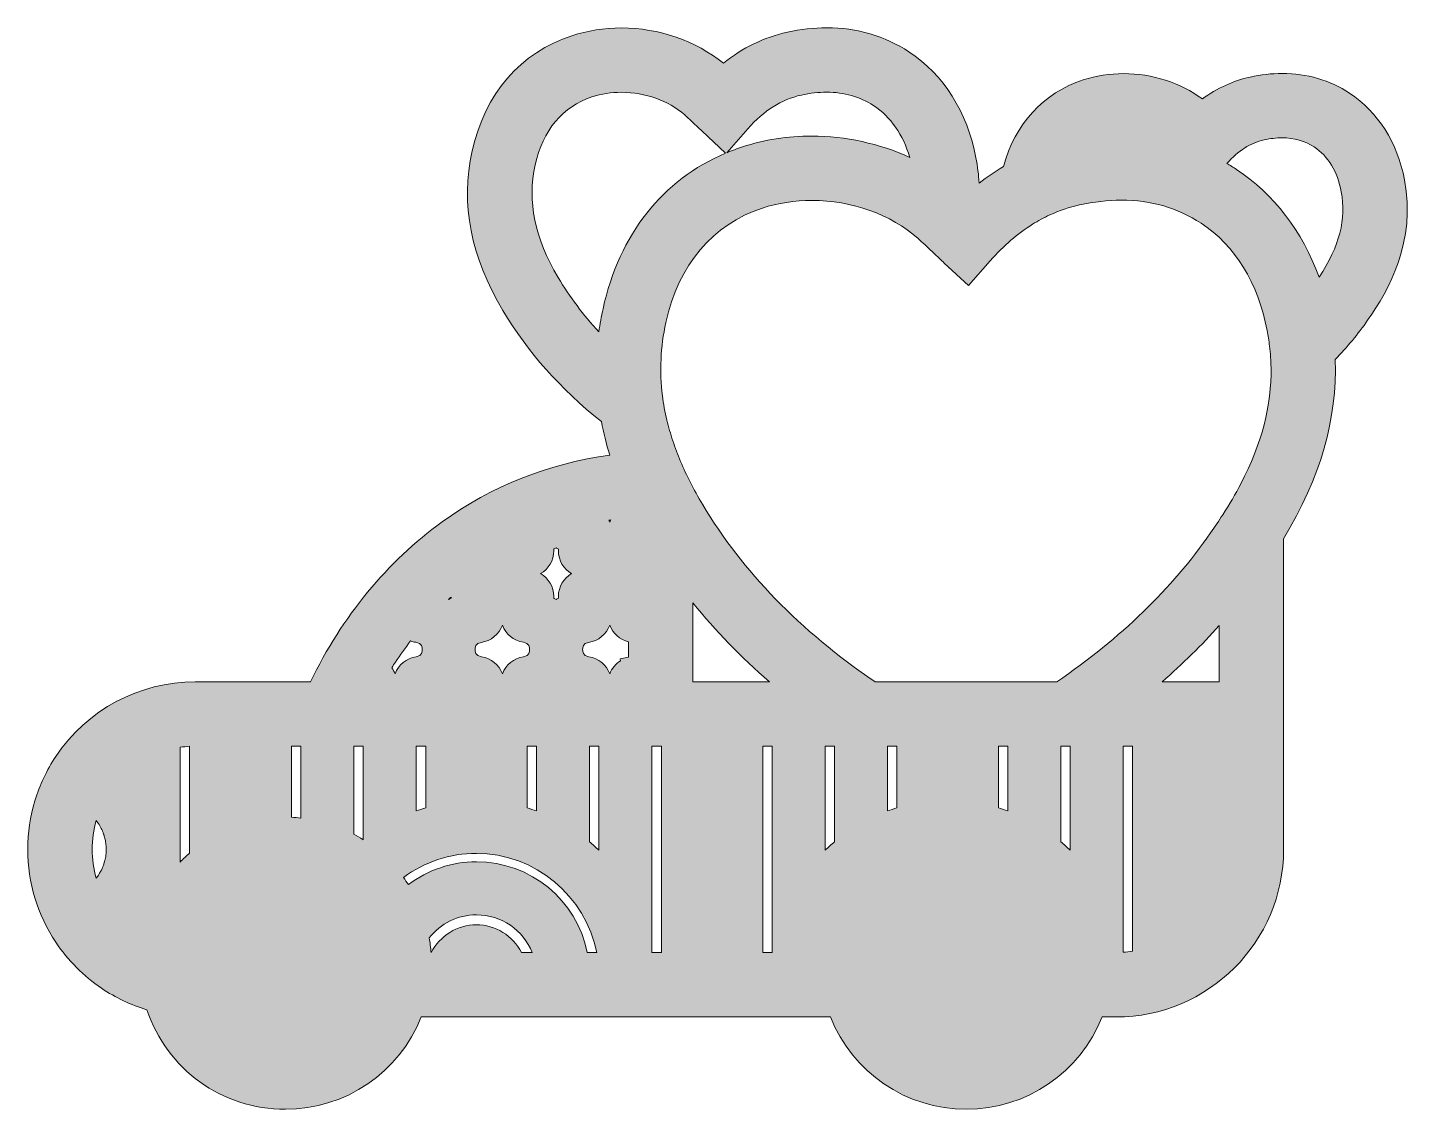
# Model space of a CAD drawing. Extents: x 14 to 2068, y -1996 to -61.
# Drawn here: x 1277.8 to 1644.5, y -762.8 to -477.2 of the extents above; entities that cross this region are included whole.
import ezdxf

# ---------------------------------------------------------------- set-up
doc = ezdxf.new("R2010")
doc.units = 0
doc.header["$MEASUREMENT"] = 0
doc.layers.add('Layer 1', color=7, linetype='Continuous', lineweight=0)

msp = doc.modelspace()

# ---------------------------------------------------------------- hatches: boundary and pattern name
at = {"layer": 'Layer 1', "true_color": 0xff3334, "transparency": 33554687}
h = msp.add_hatch(color=240, dxfattribs=at)
h.dxf.hatch_style = 2
edge = h.paths.add_edge_path()
edge.add_spline(control_points=[(1484.87, -505.81), (1493.79, -505.81), (1502.78, -507.79), (1510.76, -511.44), (1509, -505.44), (1505.73, -500.74), (1501.19, -497.75), (1497.62, -495.4), (1493.45, -494.21), (1488.81, -494.21), (1486.66, -494.21), (1484.42, -494.46), (1482.13, -494.97), (1476.89, -496.14), (1472.27, -499.04), (1468, -503.86), (1468, -503.86), (1462.41, -510.21), (1462.41, -510.21), (1463.77, -509.64), (1465.16, -509.13), (1466.58, -508.66), (1472.38, -506.77), (1478.53, -505.81), (1484.87, -505.81)], knot_values=[0, 0, 0, 0, 1, 1, 1, 2, 2, 2, 3, 3, 3, 4, 4, 4, 5, 5, 5, 6, 6, 6, 7, 7, 7, 8, 8, 8, 8], degree=3, periodic=0)
edge = h.paths.add_edge_path()
edge.add_spline(control_points=[(1594.51, -513.03), (1595.37, -513.53), (1596.21, -514.05), (1597.03, -514.6), (1606.86, -521.06), (1614.47, -531.03), (1618.86, -543.07), (1624.28, -534.79), (1626.09, -527.77), (1624.72, -520.5), (1623.71, -515.18), (1621.24, -511.09), (1617.57, -508.68), (1615.14, -507.08), (1612.28, -506.27), (1609.08, -506.27), (1607.57, -506.27), (1605.98, -506.45), (1604.36, -506.81), (1600.74, -507.62), (1597.52, -509.65), (1594.51, -513.03)], knot_values=[0, 0, 0, 0, 1, 1, 1, 2, 2, 2, 3, 3, 3, 4, 4, 4, 5, 5, 5, 6, 6, 6, 7, 7, 7, 7], degree=3, periodic=0)
edge = h.paths.add_edge_path()
edge.add_spline(control_points=[(1434.62, -494.25), (1431.91, -494.25), (1429.29, -494.65), (1426.83, -495.45), (1419.14, -497.96), (1413.82, -504.33), (1411.83, -513.39), (1409.71, -523.03), (1411.69, -532.76), (1417.9, -543.14), (1420.98, -548.29), (1424.53, -553.04), (1428.67, -557.51), (1428.94, -555.46), (1429.31, -553.42), (1429.75, -551.4), (1434.07, -531.76), (1445.49, -517.34), (1462.13, -510.32), (1462.13, -510.32), (1455.83, -504.43), (1455.83, -504.43), (1455.3, -503.93), (1453.37, -502.11), (1453.37, -502.11), (1452.66, -501.43), (1452, -500.81), (1451.32, -500.22), (1447.02, -496.42), (1440.94, -494.25), (1434.62, -494.25)], knot_values=[0, 0, 0, 0, 1, 1, 1, 2, 2, 2, 3, 3, 3, 4, 4, 4, 5, 5, 5, 6, 6, 6, 7, 7, 7, 8, 8, 8, 9, 9, 9, 10, 10, 10, 10], degree=3, periodic=0)
edge = h.paths.add_edge_path()
edge.add_spline(control_points=[(1431.33, -607.25), (1431.41, -607.41), (1431.47, -607.57), (1431.54, -607.74), (1431.61, -607.55), (1431.69, -607.36), (1431.78, -607.18), (1431.63, -607.2), (1431.48, -607.22), (1431.33, -607.25)], knot_values=[0, 0, 0, 0, 1, 1, 1, 2, 2, 2, 3, 3, 3, 3], degree=3, periodic=0)
edge = h.paths.add_edge_path()
edge.add_spline(control_points=[(1416.74, -627.85), (1416.95, -627.97), (1417.15, -628.1), (1417.36, -628.23), (1417.56, -628.1), (1417.76, -627.97), (1417.97, -627.85), (1417.97, -627.85), (1417.97, -627.4), (1417.97, -627.4), (1417.97, -624.87), (1419.34, -622.59), (1421.44, -621.36), (1419.34, -620.13), (1417.97, -617.86), (1417.97, -615.32), (1417.97, -615.32), (1417.97, -614.88), (1417.97, -614.88), (1417.76, -614.76), (1417.56, -614.63), (1417.36, -614.5), (1417.15, -614.63), (1416.95, -614.76), (1416.74, -614.88), (1416.74, -614.88), (1416.74, -615.32), (1416.74, -615.32), (1416.74, -617.86), (1415.37, -620.13), (1413.28, -621.36), (1415.37, -622.59), (1416.74, -624.87), (1416.74, -627.4), (1416.74, -627.4), (1416.74, -627.85), (1416.74, -627.85)], knot_values=[0, 0, 0, 0, 1, 1, 1, 2, 2, 2, 3, 3, 3, 4, 4, 4, 5, 5, 5, 6, 6, 6, 7, 7, 7, 8, 8, 8, 9, 9, 9, 10, 10, 10, 11, 11, 11, 12, 12, 12, 12], degree=3, periodic=0)
edge = h.paths.add_edge_path()
edge.add_spline(control_points=[(1389, -628.23), (1389.2, -628.1), (1389.4, -627.97), (1389.61, -627.85), (1389.61, -627.85), (1389.61, -627.54), (1389.61, -627.54), (1389.38, -627.75), (1389.15, -627.96), (1388.92, -628.18), (1388.95, -628.2), (1388.97, -628.21), (1389, -628.23)], knot_values=[0, 0, 0, 0, 1, 1, 1, 2, 2, 2, 3, 3, 3, 4, 4, 4, 4], degree=3, periodic=0)
edge = h.paths.add_edge_path()
edge.add_spline(control_points=[(1373.97, -646.21), (1374.32, -646.71), (1374.61, -647.25), (1374.82, -647.82), (1375.7, -645.47), (1377.82, -643.67), (1380.42, -643.31), (1382, -643.07), (1382, -641.86), (1382, -641.41), (1382, -640.95), (1382, -639.75), (1380.35, -639.49), (1379.87, -639.42), (1379.4, -639.3), (1378.94, -639.13), (1377.55, -640.94), (1376.21, -642.81), (1374.94, -644.73), (1374.61, -645.21), (1374.29, -645.71), (1373.97, -646.21)], knot_values=[0, 0, 0, 0, 1, 1, 1, 2, 2, 2, 3, 3, 3, 4, 4, 4, 5, 5, 5, 6, 6, 6, 7, 7, 7, 7], degree=3, periodic=0)
edge = h.paths.add_edge_path()
edge.add_spline(control_points=[(1403.18, -634.99), (1402.3, -637.35), (1400.18, -639.14), (1397.57, -639.5), (1396, -639.75), (1396, -640.95), (1396, -641.41), (1396, -641.86), (1396, -643.07), (1397.65, -643.33), (1400.21, -643.69), (1402.3, -645.48), (1403.18, -647.83), (1404.05, -645.47), (1406.18, -643.67), (1408.78, -643.31), (1410.36, -643.07), (1410.36, -641.86), (1410.36, -641.41), (1410.36, -640.95), (1410.36, -639.75), (1408.71, -639.49), (1406.15, -639.12), (1404.05, -637.33), (1403.18, -634.99)], knot_values=[0, 0, 0, 0, 1, 1, 1, 2, 2, 2, 3, 3, 3, 4, 4, 4, 5, 5, 5, 6, 6, 6, 7, 7, 7, 8, 8, 8, 8], degree=3, periodic=0)
edge = h.paths.add_edge_path()
edge.add_spline(control_points=[(1431.54, -634.99), (1430.66, -637.35), (1428.54, -639.14), (1425.93, -639.5), (1424.36, -639.75), (1424.36, -640.95), (1424.36, -641.41), (1424.36, -641.86), (1424.36, -643.07), (1426.01, -643.33), (1428.57, -643.69), (1430.66, -645.48), (1431.54, -647.83), (1432.07, -646.39), (1433.07, -645.16), (1434.36, -644.34), (1434.36, -644.34), (1434.32, -643.83), (1434.32, -643.83), (1434.32, -643.83), (1436.49, -643.43), (1436.49, -643.43), (1436.49, -643.43), (1436.49, -639.38), (1436.49, -639.38), (1434.19, -638.84), (1432.34, -637.15), (1431.54, -634.99)], knot_values=[0, 0, 0, 0, 1, 1, 1, 2, 2, 2, 3, 3, 3, 4, 4, 4, 5, 5, 5, 6, 6, 6, 7, 7, 7, 8, 8, 8, 9, 9, 9, 9], degree=3, periodic=0)
edge = h.paths.add_edge_path()
edge.add_spline(control_points=[(1473.73, -649.93), (1466.14, -643.35), (1459.44, -636.45), (1453.49, -629.06), (1453.49, -629.06), (1453.49, -649.93), (1453.49, -649.93), (1453.49, -649.93), (1473.73, -649.93), (1473.73, -649.93)], knot_values=[0, 0, 0, 0, 1, 1, 1, 2, 2, 2, 3, 3, 3, 3], degree=3, periodic=0)
edge = h.paths.add_edge_path()
edge.add_spline(control_points=[(1549.6, -649.93), (1566.57, -638.31), (1579.86, -625.43), (1590.22, -610.59), (1591.34, -608.99), (1592.42, -607.37), (1593.43, -605.79), (1595.21, -603), (1596.81, -600.26), (1598.18, -597.65), (1603.75, -586.99), (1606.36, -576.95), (1606.17, -566.95), (1606.15, -565.12), (1606.02, -563.21), (1605.78, -561.27), (1605.62, -559.87), (1605.4, -558.49), (1605.15, -557.17), (1602.76, -544.55), (1596.72, -534.74), (1587.68, -528.79), (1581.58, -524.77), (1574.5, -522.73), (1566.64, -522.73), (1563.09, -522.73), (1559.39, -523.16), (1555.63, -523.99), (1552.89, -524.6), (1550.23, -525.49), (1547.74, -526.64), (1546.2, -527.34), (1544.66, -528.17), (1543.18, -529.1), (1539.27, -531.54), (1535.63, -534.7), (1532.03, -538.75), (1532.03, -538.75), (1526.26, -545.27), (1526.26, -545.27), (1526.26, -545.27), (1519.87, -539.33), (1519.87, -539.33), (1519.02, -538.52), (1518.27, -537.8), (1517.55, -537.14), (1517.55, -537.14), (1517.16, -536.76), (1517.16, -536.76), (1515.84, -535.51), (1514.64, -534.37), (1513.45, -533.31), (1513.22, -533.09), (1513.08, -532.97), (1512.95, -532.85), (1505.71, -526.46), (1495.5, -522.8), (1484.93, -522.8), (1480.36, -522.8), (1475.96, -523.48), (1471.86, -524.82), (1458.75, -529.1), (1449.7, -539.84), (1446.35, -555.05), (1444.94, -561.49), (1444.64, -568), (1445.45, -574.4), (1445.72, -576.52), (1446.11, -578.68), (1446.63, -580.83), (1447.05, -582.6), (1447.57, -584.43), (1448.19, -586.28), (1449.38, -589.87), (1450.94, -593.58), (1452.84, -597.31), (1453.78, -599.15), (1454.85, -601.08), (1456.02, -603.04), (1466.71, -620.91), (1481.62, -636.26), (1501.59, -649.93), (1501.59, -649.93), (1549.6, -649.93), (1549.6, -649.93)], knot_values=[0, 0, 0, 0, 1, 1, 1, 2, 2, 2, 3, 3, 3, 4, 4, 4, 5, 5, 5, 6, 6, 6, 7, 7, 7, 8, 8, 8, 9, 9, 9, 10, 10, 10, 11, 11, 11, 12, 12, 12, 13, 13, 13, 14, 14, 14, 15, 15, 15, 16, 16, 16, 17, 17, 17, 18, 18, 18, 19, 19, 19, 20, 20, 20, 21, 21, 21, 22, 22, 22, 23, 23, 23, 24, 24, 24, 25, 25, 25, 26, 26, 26, 27, 27, 27, 28, 28, 28, 28], degree=3, periodic=0)
edge = h.paths.add_edge_path()
edge.add_spline(control_points=[(1592.49, -649.93), (1592.49, -649.93), (1592.49, -635.08), (1592.49, -635.08), (1587.87, -640.26), (1582.87, -645.18), (1577.41, -649.93), (1577.41, -649.93), (1592.49, -649.93), (1592.49, -649.93)], knot_values=[0, 0, 0, 0, 1, 1, 1, 2, 2, 2, 3, 3, 3, 3], degree=3, periodic=0)
edge = h.paths.add_edge_path()
edge.add_spline(control_points=[(1380.44, -684.04), (1381.26, -683.74), (1382.09, -683.46), (1382.93, -683.21), (1382.93, -683.21), (1382.93, -666.92), (1382.93, -666.92), (1382.93, -666.92), (1380.44, -666.92), (1380.44, -666.92), (1380.44, -666.92), (1380.44, -684.04), (1380.44, -684.04)], knot_values=[0, 0, 0, 0, 1, 1, 1, 2, 2, 2, 3, 3, 3, 4, 4, 4, 4], degree=3, periodic=0)
edge = h.paths.add_edge_path()
edge.add_spline(control_points=[(1534.17, -683.21), (1535.01, -683.46), (1535.84, -683.74), (1536.66, -684.04), (1536.66, -684.04), (1536.66, -666.93), (1536.66, -666.93), (1536.66, -666.93), (1534.17, -666.93), (1534.17, -666.93), (1534.17, -666.93), (1534.17, -683.21), (1534.17, -683.21)], knot_values=[0, 0, 0, 0, 1, 1, 1, 2, 2, 2, 3, 3, 3, 4, 4, 4, 4], degree=3, periodic=0)
edge = h.paths.add_edge_path()
edge.add_spline(control_points=[(1409.71, -683.21), (1410.55, -683.46), (1411.38, -683.74), (1412.2, -684.04), (1412.2, -684.04), (1412.2, -666.92), (1412.2, -666.92), (1412.2, -666.92), (1409.71, -666.92), (1409.71, -666.92), (1409.71, -666.92), (1409.71, -683.21), (1409.71, -683.21)], knot_values=[0, 0, 0, 0, 1, 1, 1, 2, 2, 2, 3, 3, 3, 4, 4, 4, 4], degree=3, periodic=0)
edge = h.paths.add_edge_path()
edge.add_spline(control_points=[(1504.9, -684.04), (1505.72, -683.74), (1506.55, -683.46), (1507.39, -683.21), (1507.39, -683.21), (1507.39, -666.93), (1507.39, -666.93), (1507.39, -666.93), (1504.9, -666.93), (1504.9, -666.93), (1504.9, -666.93), (1504.9, -684.04), (1504.9, -684.04)], knot_values=[0, 0, 0, 0, 1, 1, 1, 2, 2, 2, 3, 3, 3, 4, 4, 4, 4], degree=3, periodic=0)
edge = h.paths.add_edge_path()
edge.add_spline(control_points=[(1347.48, -685.7), (1348.31, -685.74), (1349.14, -685.8), (1349.97, -685.89), (1349.97, -685.89), (1349.97, -666.92), (1349.97, -666.92), (1349.97, -666.92), (1347.48, -666.92), (1347.48, -666.92), (1347.48, -666.92), (1347.48, -685.7), (1347.48, -685.7)], knot_values=[0, 0, 0, 0, 1, 1, 1, 2, 2, 2, 3, 3, 3, 4, 4, 4, 4], degree=3, periodic=0)
edge = h.paths.add_edge_path()
edge.add_spline(control_points=[(1363.97, -690.19), (1364.81, -690.64), (1365.63, -691.12), (1366.44, -691.63), (1366.44, -691.63), (1366.44, -666.92), (1366.44, -666.92), (1366.44, -666.92), (1363.97, -666.92), (1363.97, -666.92), (1363.97, -666.92), (1363.97, -690.19), (1363.97, -690.19)], knot_values=[0, 0, 0, 0, 1, 1, 1, 2, 2, 2, 3, 3, 3, 4, 4, 4, 4], degree=3, periodic=0)
edge = h.paths.add_edge_path()
edge.add_spline(control_points=[(1550.66, -692.17), (1551.51, -692.89), (1552.34, -693.64), (1553.13, -694.41), (1553.13, -694.41), (1553.13, -666.93), (1553.13, -666.93), (1553.13, -666.93), (1550.66, -666.93), (1550.66, -666.93), (1550.66, -666.93), (1550.66, -692.17), (1550.66, -692.17)], knot_values=[0, 0, 0, 0, 1, 1, 1, 2, 2, 2, 3, 3, 3, 4, 4, 4, 4], degree=3, periodic=0)
edge = h.paths.add_edge_path()
edge.add_spline(control_points=[(1426.2, -692.17), (1427.05, -692.89), (1427.88, -693.64), (1428.67, -694.41), (1428.67, -694.41), (1428.67, -666.93), (1428.67, -666.93), (1428.67, -666.93), (1426.2, -666.93), (1426.2, -666.93), (1426.2, -666.93), (1426.2, -692.17), (1426.2, -692.17)], knot_values=[0, 0, 0, 0, 1, 1, 1, 2, 2, 2, 3, 3, 3, 4, 4, 4, 4], degree=3, periodic=0)
edge = h.paths.add_edge_path()
edge.add_spline(control_points=[(1488.43, -694.41), (1489.22, -693.64), (1490.05, -692.89), (1490.9, -692.17), (1490.9, -692.17), (1490.9, -666.93), (1490.9, -666.93), (1490.9, -666.93), (1488.43, -666.93), (1488.43, -666.93), (1488.43, -666.93), (1488.43, -694.41), (1488.43, -694.41)], knot_values=[0, 0, 0, 0, 1, 1, 1, 2, 2, 2, 3, 3, 3, 4, 4, 4, 4], degree=3, periodic=0)
edge = h.paths.add_edge_path()
edge.add_spline(control_points=[(1318.08, -697.53), (1318.88, -696.7), (1319.7, -695.91), (1320.57, -695.16), (1320.57, -695.16), (1320.57, -666.96), (1320.57, -666.96), (1319.74, -667.01), (1318.91, -667.09), (1318.08, -667.22), (1318.08, -667.22), (1318.08, -697.53), (1318.08, -697.53)], knot_values=[0, 0, 0, 0, 1, 1, 1, 2, 2, 2, 3, 3, 3, 4, 4, 4, 4], degree=3, periodic=0)
edge = h.paths.add_edge_path()
edge.add_spline(control_points=[(1295.91, -686.57), (1295.2, -689.03), (1294.83, -691.6), (1294.83, -694.17), (1294.83, -696.74), (1295.2, -699.31), (1295.91, -701.78), (1295.97, -701.71), (1296.02, -701.64), (1296.07, -701.57), (1296.15, -701.47), (1296.23, -701.37), (1296.3, -701.26), (1296.43, -701.08), (1296.52, -700.94), (1296.62, -700.8), (1296.64, -700.76), (1296.82, -700.45), (1296.82, -700.45), (1296.94, -700.26), (1297.01, -700.13), (1297.08, -700.01), (1297.08, -700.01), (1297.27, -699.65), (1297.27, -699.65), (1297.33, -699.52), (1297.39, -699.39), (1297.45, -699.26), (1297.56, -699.01), (1297.61, -698.9), (1297.66, -698.79), (1297.7, -698.68), (1297.73, -698.6), (1297.76, -698.52), (1297.76, -698.52), (1297.91, -698.1), (1297.93, -698.04), (1297.93, -698.04), (1298.14, -697.33), (1298.14, -697.33), (1298.14, -697.33), (1298.21, -697.07), (1298.21, -697.07), (1298.21, -697.07), (1298.34, -696.42), (1298.34, -696.42), (1298.34, -696.42), (1298.41, -696.02), (1298.41, -696.02), (1298.41, -695.99), (1298.48, -695.38), (1298.51, -695.18), (1298.53, -694.83), (1298.55, -694.5), (1298.55, -694.17), (1298.55, -693.85), (1298.53, -693.53), (1298.51, -693.21), (1298.49, -693.06), (1298.45, -692.64), (1298.45, -692.64), (1298.43, -692.47), (1298.41, -692.36), (1298.4, -692.26), (1298.4, -692.26), (1298.33, -691.87), (1298.33, -691.87), (1298.33, -691.87), (1298.21, -691.28), (1298.21, -691.28), (1298.21, -691.28), (1298.11, -690.92), (1298.11, -690.92), (1298.11, -690.92), (1297.94, -690.35), (1297.94, -690.35), (1297.92, -690.27), (1297.89, -690.2), (1297.87, -690.14), (1297.87, -690.14), (1297.78, -689.9), (1297.78, -689.9), (1297.73, -689.74), (1297.7, -689.66), (1297.67, -689.58), (1297.61, -689.45), (1297.57, -689.36), (1297.53, -689.27), (1297.4, -688.97), (1297.33, -688.82), (1297.26, -688.67), (1297.26, -688.67), (1297.07, -688.32), (1297.07, -688.32), (1297.01, -688.21), (1296.94, -688.08), (1296.86, -687.96), (1296.86, -687.96), (1296.75, -687.77), (1296.75, -687.77), (1296.68, -687.65), (1296.65, -687.59), (1296.61, -687.54), (1296.52, -687.4), (1296.43, -687.27), (1296.34, -687.13), (1296.23, -686.98), (1296.15, -686.88), (1296.07, -686.77), (1296.02, -686.71), (1295.97, -686.64), (1295.91, -686.57)], knot_values=[0, 0, 0, 0, 1, 1, 1, 2, 2, 2, 3, 3, 3, 4, 4, 4, 5, 5, 5, 6, 6, 6, 7, 7, 7, 8, 8, 8, 9, 9, 9, 10, 10, 10, 11, 11, 11, 12, 12, 12, 13, 13, 13, 14, 14, 14, 15, 15, 15, 16, 16, 16, 17, 17, 17, 18, 18, 18, 19, 19, 19, 20, 20, 20, 21, 21, 21, 22, 22, 22, 23, 23, 23, 24, 24, 24, 25, 25, 25, 26, 26, 26, 27, 27, 27, 28, 28, 28, 29, 29, 29, 30, 30, 30, 31, 31, 31, 32, 32, 32, 33, 33, 33, 34, 34, 34, 35, 35, 35, 36, 36, 36, 37, 37, 37, 37], degree=3, periodic=0)
edge = h.paths.add_edge_path()
edge.add_spline(control_points=[(1567.13, -721.36), (1567.96, -721.3), (1568.79, -721.21), (1569.62, -721.07), (1569.62, -721.07), (1569.62, -666.93), (1569.62, -666.93), (1569.62, -666.93), (1567.13, -666.93), (1567.13, -666.93), (1567.13, -666.93), (1567.13, -721.36), (1567.13, -721.36)], knot_values=[0, 0, 0, 0, 1, 1, 1, 2, 2, 2, 3, 3, 3, 4, 4, 4, 4], degree=3, periodic=0)
edge = h.paths.add_edge_path()
edge.add_spline(control_points=[(1411.05, -721.42), (1408.68, -715.49), (1402.95, -711.46), (1396.32, -711.46), (1391.44, -711.46), (1386.86, -713.71), (1383.85, -717.54), (1384.07, -718.82), (1384.23, -720.12), (1384.33, -721.42), (1384.33, -721.42), (1384.39, -721.42), (1384.39, -721.42), (1386.65, -717.01), (1391.28, -714.08), (1396.32, -714.08), (1401.36, -714.08), (1405.99, -717.01), (1408.25, -721.42), (1408.25, -721.42), (1411.05, -721.42), (1411.05, -721.42)], knot_values=[0, 0, 0, 0, 1, 1, 1, 2, 2, 2, 3, 3, 3, 4, 4, 4, 5, 5, 5, 6, 6, 6, 7, 7, 7, 7], degree=3, periodic=0)
edge = h.paths.add_edge_path()
edge.add_spline(control_points=[(1428.08, -721.42), (1425.16, -706.5), (1411.8, -695.23), (1396.32, -695.23), (1389.34, -695.23), (1382.61, -697.48), (1377.07, -701.6), (1377.51, -702.22), (1377.94, -702.85), (1378.35, -703.49), (1383.51, -699.58), (1389.77, -697.46), (1396.32, -697.46), (1410.69, -697.46), (1422.84, -707.59), (1425.61, -721.42), (1425.61, -721.42), (1428.08, -721.42), (1428.08, -721.42)], knot_values=[0, 0, 0, 0, 1, 1, 1, 2, 2, 2, 3, 3, 3, 4, 4, 4, 5, 5, 5, 6, 6, 6, 6], degree=3, periodic=0)
edge = h.paths.add_edge_path()
edge.add_spline(control_points=[(1445.16, -721.42), (1445.16, -721.42), (1445.16, -666.93), (1445.16, -666.93), (1445.16, -666.93), (1442.67, -666.93), (1442.67, -666.93), (1442.67, -666.93), (1442.67, -721.42), (1442.67, -721.42), (1442.67, -721.42), (1445.16, -721.42), (1445.16, -721.42)], knot_values=[0, 0, 0, 0, 1, 1, 1, 2, 2, 2, 3, 3, 3, 4, 4, 4, 4], degree=3, periodic=0)
edge = h.paths.add_edge_path()
edge.add_spline(control_points=[(1474.43, -721.43), (1474.43, -721.43), (1474.43, -666.93), (1474.43, -666.93), (1474.43, -666.93), (1471.94, -666.93), (1471.94, -666.93), (1471.94, -666.93), (1471.94, -721.43), (1471.94, -721.43), (1471.94, -721.43), (1474.43, -721.43), (1474.43, -721.43)], knot_values=[0, 0, 0, 0, 1, 1, 1, 2, 2, 2, 3, 3, 3, 4, 4, 4, 4], degree=3, periodic=0)
edge = h.paths.add_edge_path()
edge.add_spline(control_points=[(1525.69, -762.8), (1509.76, -762.8), (1495.62, -753.09), (1489.83, -738.43), (1489.83, -738.43), (1381.74, -738.42), (1381.74, -738.42), (1375.95, -753.09), (1361.8, -762.8), (1345.87, -762.8), (1329.06, -762.8), (1314.58, -752.31), (1309.32, -736.53), (1305.07, -735.26), (1301.04, -733.35), (1297.33, -730.85), (1292.54, -727.62), (1288.48, -723.54), (1285.26, -718.72), (1280.4, -711.44), (1277.83, -702.95), (1277.83, -694.17), (1277.83, -689.8), (1278.47, -685.48), (1279.72, -681.34), (1280.97, -677.19), (1282.84, -673.25), (1285.26, -669.62), (1293.51, -657.28), (1307.27, -649.92), (1322.08, -649.92), (1322.08, -649.92), (1352.51, -649.92), (1352.51, -649.92), (1360.82, -632.7), (1372.8, -618.13), (1387.25, -607.71), (1400.29, -598.29), (1415.53, -592.22), (1431.54, -590.06), (1430.62, -587.09), (1429.87, -584.13), (1429.31, -581.19), (1418.43, -572.51), (1409.91, -562.91), (1403.3, -551.86), (1394.77, -537.58), (1392.13, -523.8), (1395.22, -509.74), (1398.57, -494.55), (1407.93, -483.74), (1421.56, -479.29), (1425.69, -477.95), (1430.07, -477.26), (1434.58, -477.26), (1444.54, -477.26), (1454.28, -480.64), (1461.53, -486.58), (1466.63, -482.46), (1472.19, -479.77), (1478.44, -478.38), (1481.95, -477.6), (1485.45, -477.2), (1488.84, -477.2), (1496.85, -477.2), (1504.15, -479.34), (1510.55, -483.56), (1519.67, -489.56), (1525.96, -499.5), (1528.25, -511.54), (1528.68, -513.8), (1528.95, -516.02), (1529.08, -518.22), (1531.15, -516.62), (1533.28, -515.18), (1535.49, -513.88), (1538.57, -502.53), (1546.03, -494.42), (1556.6, -490.97), (1559.97, -489.87), (1563.55, -489.31), (1567.23, -489.31), (1574.83, -489.31), (1582.28, -491.73), (1588.06, -496), (1591.92, -493.16), (1596.15, -491.22), (1600.66, -490.22), (1603.52, -489.59), (1606.36, -489.27), (1609.11, -489.27), (1615.68, -489.27), (1621.67, -491.02), (1626.93, -494.49), (1634.42, -499.42), (1639.56, -507.54), (1641.42, -517.34), (1644.52, -533.68), (1637.35, -546.33), (1631.69, -554.44), (1629.18, -558.04), (1626.29, -561.54), (1623.1, -564.85), (1623.72, -580.42), (1619.26, -595.91), (1609.49, -612.14), (1609.49, -612.14), (1609.49, -694.18), (1609.49, -694.18), (1609.49, -718.58), (1589.64, -738.43), (1565.24, -738.43), (1565.24, -738.43), (1561.55, -738.43), (1561.55, -738.43), (1555.77, -753.09), (1541.62, -762.8), (1525.69, -762.8)], knot_values=[0, 0, 0, 0, 1, 1, 1, 2, 2, 2, 3, 3, 3, 4, 4, 4, 5, 5, 5, 6, 6, 6, 7, 7, 7, 8, 8, 8, 9, 9, 9, 10, 10, 10, 11, 11, 11, 12, 12, 12, 13, 13, 13, 14, 14, 14, 15, 15, 15, 16, 16, 16, 17, 17, 17, 18, 18, 18, 19, 19, 19, 20, 20, 20, 21, 21, 21, 22, 22, 22, 23, 23, 23, 24, 24, 24, 25, 25, 25, 26, 26, 26, 27, 27, 27, 28, 28, 28, 29, 29, 29, 30, 30, 30, 31, 31, 31, 32, 32, 32, 33, 33, 33, 34, 34, 34, 35, 35, 35, 36, 36, 36, 37, 37, 37, 38, 38, 38, 39, 39, 39, 39], degree=3, periodic=0)

# ---------------------------------------------------------------- linework, layer by layer
at = {"layer": 'Layer 1'}
for points, knots in [([(1525.69, -762.8), (1509.76, -762.8), (1495.62, -753.09), (1489.83, -738.43), (1489.83, -738.43), (1381.74, -738.42), (1381.74, -738.42), (1375.95, -753.09), (1361.8, -762.8), (1345.87, -762.8), (1329.06, -762.8), (1314.58, -752.31), (1309.32, -736.53), (1305.07, -735.26), (1301.04, -733.35), (1297.33, -730.85), (1292.54, -727.62), (1288.48, -723.54), (1285.26, -718.72), (1280.4, -711.44), (1277.83, -702.95), (1277.83, -694.17), (1277.83, -689.8), (1278.47, -685.48), (1279.72, -681.34), (1280.97, -677.19), (1282.84, -673.25), (1285.26, -669.62), (1293.51, -657.28), (1307.27, -649.92), (1322.08, -649.92), (1322.08, -649.92), (1352.51, -649.92), (1352.51, -649.92), (1360.82, -632.7), (1372.8, -618.13), (1387.25, -607.71), (1400.29, -598.29), (1415.53, -592.22), (1431.54, -590.06), (1430.62, -587.09), (1429.87, -584.13), (1429.31, -581.19), (1418.43, -572.51), (1409.91, -562.91), (1403.3, -551.86), (1394.77, -537.58), (1392.13, -523.8), (1395.22, -509.74), (1398.57, -494.55), (1407.93, -483.74), (1421.56, -479.29), (1425.69, -477.95), (1430.07, -477.26), (1434.58, -477.26), (1444.54, -477.26), (1454.28, -480.64), (1461.53, -486.58), (1466.63, -482.46), (1472.19, -479.77), (1478.44, -478.38), (1481.95, -477.6), (1485.45, -477.2), (1488.84, -477.2), (1496.85, -477.2), (1504.15, -479.34), (1510.55, -483.56), (1519.67, -489.56), (1525.96, -499.5), (1528.25, -511.54), (1528.68, -513.8), (1528.95, -516.02), (1529.08, -518.22), (1531.15, -516.62), (1533.28, -515.18), (1535.49, -513.88), (1538.57, -502.53), (1546.03, -494.42), (1556.6, -490.97), (1559.97, -489.87), (1563.55, -489.31), (1567.23, -489.31), (1574.83, -489.31), (1582.28, -491.73), (1588.06, -496), (1591.92, -493.16), (1596.15, -491.22), (1600.66, -490.22), (1603.52, -489.59), (1606.36, -489.27), (1609.11, -489.27), (1615.68, -489.27), (1621.67, -491.02), (1626.93, -494.49), (1634.42, -499.42), (1639.56, -507.54), (1641.42, -517.34), (1644.52, -533.68), (1637.35, -546.33), (1631.69, -554.44), (1629.18, -558.04), (1626.29, -561.54), (1623.1, -564.85), (1623.72, -580.42), (1619.26, -595.91), (1609.49, -612.14), (1609.49, -612.14), (1609.49, -694.18), (1609.49, -694.18), (1609.49, -718.58), (1589.64, -738.43), (1565.24, -738.43), (1565.24, -738.43), (1561.55, -738.43), (1561.55, -738.43), (1555.77, -753.09), (1541.62, -762.8), (1525.69, -762.8)], [0, 0, 0, 0, 1, 1, 1, 2, 2, 2, 3, 3, 3, 4, 4, 4, 5, 5, 5, 6, 6, 6, 7, 7, 7, 8, 8, 8, 9, 9, 9, 10, 10, 10, 11, 11, 11, 12, 12, 12, 13, 13, 13, 14, 14, 14, 15, 15, 15, 16, 16, 16, 17, 17, 17, 18, 18, 18, 19, 19, 19, 20, 20, 20, 21, 21, 21, 22, 22, 22, 23, 23, 23, 24, 24, 24, 25, 25, 25, 26, 26, 26, 27, 27, 27, 28, 28, 28, 29, 29, 29, 30, 30, 30, 31, 31, 31, 32, 32, 32, 33, 33, 33, 34, 34, 34, 35, 35, 35, 36, 36, 36, 37, 37, 37, 38, 38, 38, 39, 39, 39, 39]), ([(1434.62, -494.25), (1431.91, -494.25), (1429.29, -494.65), (1426.83, -495.45), (1419.14, -497.96), (1413.82, -504.33), (1411.83, -513.39), (1409.71, -523.03), (1411.69, -532.76), (1417.9, -543.14), (1420.98, -548.29), (1424.53, -553.04), (1428.67, -557.51), (1428.94, -555.46), (1429.31, -553.42), (1429.75, -551.4), (1434.07, -531.76), (1445.49, -517.34), (1462.13, -510.32), (1462.13, -510.32), (1455.83, -504.43), (1455.83, -504.43), (1455.3, -503.93), (1453.37, -502.11), (1453.37, -502.11), (1452.66, -501.43), (1452, -500.81), (1451.32, -500.22), (1447.02, -496.42), (1440.94, -494.25), (1434.62, -494.25)], [0, 0, 0, 0, 1, 1, 1, 2, 2, 2, 3, 3, 3, 4, 4, 4, 5, 5, 5, 6, 6, 6, 7, 7, 7, 8, 8, 8, 9, 9, 9, 10, 10, 10, 10]), ([(1484.87, -505.81), (1493.79, -505.81), (1502.78, -507.79), (1510.76, -511.44), (1509, -505.44), (1505.73, -500.74), (1501.19, -497.75), (1497.62, -495.4), (1493.45, -494.21), (1488.81, -494.21), (1486.66, -494.21), (1484.42, -494.46), (1482.13, -494.97), (1476.89, -496.14), (1472.27, -499.04), (1468, -503.86), (1468, -503.86), (1462.41, -510.21), (1462.41, -510.21), (1463.77, -509.64), (1465.16, -509.13), (1466.58, -508.66), (1472.38, -506.77), (1478.53, -505.81), (1484.87, -505.81)], [0, 0, 0, 0, 1, 1, 1, 2, 2, 2, 3, 3, 3, 4, 4, 4, 5, 5, 5, 6, 6, 6, 7, 7, 7, 8, 8, 8, 8]), ([(1594.51, -513.03), (1595.37, -513.53), (1596.21, -514.05), (1597.03, -514.6), (1606.86, -521.06), (1614.47, -531.03), (1618.86, -543.07), (1624.28, -534.79), (1626.09, -527.77), (1624.72, -520.5), (1623.71, -515.18), (1621.24, -511.09), (1617.57, -508.68), (1615.14, -507.08), (1612.28, -506.27), (1609.08, -506.27), (1607.57, -506.27), (1605.98, -506.45), (1604.36, -506.81), (1600.74, -507.62), (1597.52, -509.65), (1594.51, -513.03)], [0, 0, 0, 0, 1, 1, 1, 2, 2, 2, 3, 3, 3, 4, 4, 4, 5, 5, 5, 6, 6, 6, 7, 7, 7, 7]), ([(1549.6, -649.93), (1566.57, -638.31), (1579.86, -625.43), (1590.22, -610.59), (1591.34, -608.99), (1592.42, -607.37), (1593.43, -605.79), (1595.21, -603), (1596.81, -600.26), (1598.18, -597.65), (1603.75, -586.99), (1606.36, -576.95), (1606.17, -566.95), (1606.15, -565.12), (1606.02, -563.21), (1605.78, -561.27), (1605.62, -559.87), (1605.4, -558.49), (1605.15, -557.17), (1602.76, -544.55), (1596.72, -534.74), (1587.68, -528.79), (1581.58, -524.77), (1574.5, -522.73), (1566.64, -522.73), (1563.09, -522.73), (1559.39, -523.16), (1555.63, -523.99), (1552.89, -524.6), (1550.23, -525.49), (1547.74, -526.64), (1546.2, -527.34), (1544.66, -528.17), (1543.18, -529.1), (1539.27, -531.54), (1535.63, -534.7), (1532.03, -538.75), (1532.03, -538.75), (1526.26, -545.27), (1526.26, -545.27), (1526.26, -545.27), (1519.87, -539.33), (1519.87, -539.33), (1519.02, -538.52), (1518.27, -537.8), (1517.55, -537.14), (1517.55, -537.14), (1517.16, -536.76), (1517.16, -536.76), (1515.84, -535.51), (1514.64, -534.37), (1513.45, -533.31), (1513.22, -533.09), (1513.08, -532.97), (1512.95, -532.85), (1505.71, -526.46), (1495.5, -522.8), (1484.93, -522.8), (1480.36, -522.8), (1475.96, -523.48), (1471.86, -524.82), (1458.75, -529.1), (1449.7, -539.84), (1446.35, -555.05), (1444.94, -561.49), (1444.64, -568), (1445.45, -574.4), (1445.72, -576.52), (1446.11, -578.68), (1446.63, -580.83), (1447.05, -582.6), (1447.57, -584.43), (1448.19, -586.28), (1449.38, -589.87), (1450.94, -593.58), (1452.84, -597.31), (1453.78, -599.15), (1454.85, -601.08), (1456.02, -603.04), (1466.71, -620.91), (1481.62, -636.26), (1501.59, -649.93), (1501.59, -649.93), (1549.6, -649.93), (1549.6, -649.93)], [0, 0, 0, 0, 1, 1, 1, 2, 2, 2, 3, 3, 3, 4, 4, 4, 5, 5, 5, 6, 6, 6, 7, 7, 7, 8, 8, 8, 9, 9, 9, 10, 10, 10, 11, 11, 11, 12, 12, 12, 13, 13, 13, 14, 14, 14, 15, 15, 15, 16, 16, 16, 17, 17, 17, 18, 18, 18, 19, 19, 19, 20, 20, 20, 21, 21, 21, 22, 22, 22, 23, 23, 23, 24, 24, 24, 25, 25, 25, 26, 26, 26, 27, 27, 27, 28, 28, 28, 28]), ([(1431.33, -607.25), (1431.41, -607.41), (1431.47, -607.57), (1431.54, -607.74), (1431.61, -607.55), (1431.69, -607.36), (1431.78, -607.18), (1431.63, -607.2), (1431.48, -607.22), (1431.33, -607.25)], [0, 0, 0, 0, 1, 1, 1, 2, 2, 2, 3, 3, 3, 3]), ([(1416.74, -627.85), (1416.95, -627.97), (1417.15, -628.1), (1417.36, -628.23), (1417.56, -628.1), (1417.76, -627.97), (1417.97, -627.85), (1417.97, -627.85), (1417.97, -627.4), (1417.97, -627.4), (1417.97, -624.87), (1419.34, -622.59), (1421.44, -621.36), (1419.34, -620.13), (1417.97, -617.86), (1417.97, -615.32), (1417.97, -615.32), (1417.97, -614.88), (1417.97, -614.88), (1417.76, -614.76), (1417.56, -614.63), (1417.36, -614.5), (1417.15, -614.63), (1416.95, -614.76), (1416.74, -614.88), (1416.74, -614.88), (1416.74, -615.32), (1416.74, -615.32), (1416.74, -617.86), (1415.37, -620.13), (1413.28, -621.36), (1415.37, -622.59), (1416.74, -624.87), (1416.74, -627.4), (1416.74, -627.4), (1416.74, -627.85), (1416.74, -627.85)], [0, 0, 0, 0, 1, 1, 1, 2, 2, 2, 3, 3, 3, 4, 4, 4, 5, 5, 5, 6, 6, 6, 7, 7, 7, 8, 8, 8, 9, 9, 9, 10, 10, 10, 11, 11, 11, 12, 12, 12, 12]), ([(1389, -628.23), (1389.2, -628.1), (1389.4, -627.97), (1389.61, -627.85), (1389.61, -627.85), (1389.61, -627.54), (1389.61, -627.54), (1389.38, -627.75), (1389.15, -627.96), (1388.92, -628.18), (1388.95, -628.2), (1388.97, -628.21), (1389, -628.23)], [0, 0, 0, 0, 1, 1, 1, 2, 2, 2, 3, 3, 3, 4, 4, 4, 4]), ([(1473.73, -649.93), (1466.14, -643.35), (1459.44, -636.45), (1453.49, -629.06), (1453.49, -629.06), (1453.49, -649.93), (1453.49, -649.93), (1453.49, -649.93), (1473.73, -649.93), (1473.73, -649.93)], [0, 0, 0, 0, 1, 1, 1, 2, 2, 2, 3, 3, 3, 3]), ([(1403.18, -634.99), (1402.3, -637.35), (1400.18, -639.14), (1397.57, -639.5), (1396, -639.75), (1396, -640.95), (1396, -641.41), (1396, -641.86), (1396, -643.07), (1397.65, -643.33), (1400.21, -643.69), (1402.3, -645.48), (1403.18, -647.83), (1404.05, -645.47), (1406.18, -643.67), (1408.78, -643.31), (1410.36, -643.07), (1410.36, -641.86), (1410.36, -641.41), (1410.36, -640.95), (1410.36, -639.75), (1408.71, -639.49), (1406.15, -639.12), (1404.05, -637.33), (1403.18, -634.99)], [0, 0, 0, 0, 1, 1, 1, 2, 2, 2, 3, 3, 3, 4, 4, 4, 5, 5, 5, 6, 6, 6, 7, 7, 7, 8, 8, 8, 8]), ([(1431.54, -634.99), (1430.66, -637.35), (1428.54, -639.14), (1425.93, -639.5), (1424.36, -639.75), (1424.36, -640.95), (1424.36, -641.41), (1424.36, -641.86), (1424.36, -643.07), (1426.01, -643.33), (1428.57, -643.69), (1430.66, -645.48), (1431.54, -647.83), (1432.07, -646.39), (1433.07, -645.16), (1434.36, -644.34), (1434.36, -644.34), (1434.32, -643.83), (1434.32, -643.83), (1434.32, -643.83), (1436.49, -643.43), (1436.49, -643.43), (1436.49, -643.43), (1436.49, -639.38), (1436.49, -639.38), (1434.19, -638.84), (1432.34, -637.15), (1431.54, -634.99)], [0, 0, 0, 0, 1, 1, 1, 2, 2, 2, 3, 3, 3, 4, 4, 4, 5, 5, 5, 6, 6, 6, 7, 7, 7, 8, 8, 8, 9, 9, 9, 9]), ([(1592.49, -649.93), (1592.49, -649.93), (1592.49, -635.08), (1592.49, -635.08), (1587.87, -640.26), (1582.87, -645.18), (1577.41, -649.93), (1577.41, -649.93), (1592.49, -649.93), (1592.49, -649.93)], [0, 0, 0, 0, 1, 1, 1, 2, 2, 2, 3, 3, 3, 3]), ([(1373.97, -646.21), (1374.32, -646.71), (1374.61, -647.25), (1374.82, -647.82), (1375.7, -645.47), (1377.82, -643.67), (1380.42, -643.31), (1382, -643.07), (1382, -641.86), (1382, -641.41), (1382, -640.95), (1382, -639.75), (1380.35, -639.49), (1379.87, -639.42), (1379.4, -639.3), (1378.94, -639.13), (1377.55, -640.94), (1376.21, -642.81), (1374.94, -644.73), (1374.61, -645.21), (1374.29, -645.71), (1373.97, -646.21)], [0, 0, 0, 0, 1, 1, 1, 2, 2, 2, 3, 3, 3, 4, 4, 4, 5, 5, 5, 6, 6, 6, 7, 7, 7, 7]), ([(1318.08, -697.53), (1318.88, -696.7), (1319.7, -695.91), (1320.57, -695.16), (1320.57, -695.16), (1320.57, -666.96), (1320.57, -666.96), (1319.74, -667.01), (1318.91, -667.09), (1318.08, -667.22), (1318.08, -667.22), (1318.08, -697.53), (1318.08, -697.53)], [0, 0, 0, 0, 1, 1, 1, 2, 2, 2, 3, 3, 3, 4, 4, 4, 4]), ([(1347.48, -685.7), (1348.31, -685.74), (1349.14, -685.8), (1349.97, -685.89), (1349.97, -685.89), (1349.97, -666.92), (1349.97, -666.92), (1349.97, -666.92), (1347.48, -666.92), (1347.48, -666.92), (1347.48, -666.92), (1347.48, -685.7), (1347.48, -685.7)], [0, 0, 0, 0, 1, 1, 1, 2, 2, 2, 3, 3, 3, 4, 4, 4, 4]), ([(1363.97, -690.19), (1364.81, -690.64), (1365.63, -691.12), (1366.44, -691.63), (1366.44, -691.63), (1366.44, -666.92), (1366.44, -666.92), (1366.44, -666.92), (1363.97, -666.92), (1363.97, -666.92), (1363.97, -666.92), (1363.97, -690.19), (1363.97, -690.19)], [0, 0, 0, 0, 1, 1, 1, 2, 2, 2, 3, 3, 3, 4, 4, 4, 4]), ([(1380.44, -684.04), (1381.26, -683.74), (1382.09, -683.46), (1382.93, -683.21), (1382.93, -683.21), (1382.93, -666.92), (1382.93, -666.92), (1382.93, -666.92), (1380.44, -666.92), (1380.44, -666.92), (1380.44, -666.92), (1380.44, -684.04), (1380.44, -684.04)], [0, 0, 0, 0, 1, 1, 1, 2, 2, 2, 3, 3, 3, 4, 4, 4, 4]), ([(1409.71, -683.21), (1410.55, -683.46), (1411.38, -683.74), (1412.2, -684.04), (1412.2, -684.04), (1412.2, -666.92), (1412.2, -666.92), (1412.2, -666.92), (1409.71, -666.92), (1409.71, -666.92), (1409.71, -666.92), (1409.71, -683.21), (1409.71, -683.21)], [0, 0, 0, 0, 1, 1, 1, 2, 2, 2, 3, 3, 3, 4, 4, 4, 4]), ([(1426.2, -692.17), (1427.05, -692.89), (1427.88, -693.64), (1428.67, -694.41), (1428.67, -694.41), (1428.67, -666.93), (1428.67, -666.93), (1428.67, -666.93), (1426.2, -666.93), (1426.2, -666.93), (1426.2, -666.93), (1426.2, -692.17), (1426.2, -692.17)], [0, 0, 0, 0, 1, 1, 1, 2, 2, 2, 3, 3, 3, 4, 4, 4, 4]), ([(1445.16, -721.42), (1445.16, -721.42), (1445.16, -666.93), (1445.16, -666.93), (1445.16, -666.93), (1442.67, -666.93), (1442.67, -666.93), (1442.67, -666.93), (1442.67, -721.42), (1442.67, -721.42), (1442.67, -721.42), (1445.16, -721.42), (1445.16, -721.42)], [0, 0, 0, 0, 1, 1, 1, 2, 2, 2, 3, 3, 3, 4, 4, 4, 4]), ([(1474.43, -721.43), (1474.43, -721.43), (1474.43, -666.93), (1474.43, -666.93), (1474.43, -666.93), (1471.94, -666.93), (1471.94, -666.93), (1471.94, -666.93), (1471.94, -721.43), (1471.94, -721.43), (1471.94, -721.43), (1474.43, -721.43), (1474.43, -721.43)], [0, 0, 0, 0, 1, 1, 1, 2, 2, 2, 3, 3, 3, 4, 4, 4, 4]), ([(1488.43, -694.41), (1489.22, -693.64), (1490.05, -692.89), (1490.9, -692.17), (1490.9, -692.17), (1490.9, -666.93), (1490.9, -666.93), (1490.9, -666.93), (1488.43, -666.93), (1488.43, -666.93), (1488.43, -666.93), (1488.43, -694.41), (1488.43, -694.41)], [0, 0, 0, 0, 1, 1, 1, 2, 2, 2, 3, 3, 3, 4, 4, 4, 4]), ([(1504.9, -684.04), (1505.72, -683.74), (1506.55, -683.46), (1507.39, -683.21), (1507.39, -683.21), (1507.39, -666.93), (1507.39, -666.93), (1507.39, -666.93), (1504.9, -666.93), (1504.9, -666.93), (1504.9, -666.93), (1504.9, -684.04), (1504.9, -684.04)], [0, 0, 0, 0, 1, 1, 1, 2, 2, 2, 3, 3, 3, 4, 4, 4, 4]), ([(1534.17, -683.21), (1535.01, -683.46), (1535.84, -683.74), (1536.66, -684.04), (1536.66, -684.04), (1536.66, -666.93), (1536.66, -666.93), (1536.66, -666.93), (1534.17, -666.93), (1534.17, -666.93), (1534.17, -666.93), (1534.17, -683.21), (1534.17, -683.21)], [0, 0, 0, 0, 1, 1, 1, 2, 2, 2, 3, 3, 3, 4, 4, 4, 4]), ([(1550.66, -692.17), (1551.51, -692.89), (1552.34, -693.64), (1553.13, -694.41), (1553.13, -694.41), (1553.13, -666.93), (1553.13, -666.93), (1553.13, -666.93), (1550.66, -666.93), (1550.66, -666.93), (1550.66, -666.93), (1550.66, -692.17), (1550.66, -692.17)], [0, 0, 0, 0, 1, 1, 1, 2, 2, 2, 3, 3, 3, 4, 4, 4, 4]), ([(1567.13, -721.36), (1567.96, -721.3), (1568.79, -721.21), (1569.62, -721.07), (1569.62, -721.07), (1569.62, -666.93), (1569.62, -666.93), (1569.62, -666.93), (1567.13, -666.93), (1567.13, -666.93), (1567.13, -666.93), (1567.13, -721.36), (1567.13, -721.36)], [0, 0, 0, 0, 1, 1, 1, 2, 2, 2, 3, 3, 3, 4, 4, 4, 4]), ([(1295.91, -686.57), (1295.2, -689.03), (1294.83, -691.6), (1294.83, -694.17), (1294.83, -696.74), (1295.2, -699.31), (1295.91, -701.78), (1295.97, -701.71), (1296.02, -701.64), (1296.07, -701.57), (1296.15, -701.47), (1296.23, -701.37), (1296.3, -701.26), (1296.43, -701.08), (1296.52, -700.94), (1296.62, -700.8), (1296.64, -700.76), (1296.82, -700.45), (1296.82, -700.45), (1296.94, -700.26), (1297.01, -700.13), (1297.08, -700.01), (1297.08, -700.01), (1297.27, -699.65), (1297.27, -699.65), (1297.33, -699.52), (1297.39, -699.39), (1297.45, -699.26), (1297.56, -699.01), (1297.61, -698.9), (1297.66, -698.79), (1297.7, -698.68), (1297.73, -698.6), (1297.76, -698.52), (1297.76, -698.52), (1297.91, -698.1), (1297.93, -698.04), (1297.93, -698.04), (1298.14, -697.33), (1298.14, -697.33), (1298.14, -697.33), (1298.21, -697.07), (1298.21, -697.07), (1298.21, -697.07), (1298.34, -696.42), (1298.34, -696.42), (1298.34, -696.42), (1298.41, -696.02), (1298.41, -696.02), (1298.41, -695.99), (1298.48, -695.38), (1298.51, -695.18), (1298.53, -694.83), (1298.55, -694.5), (1298.55, -694.17), (1298.55, -693.85), (1298.53, -693.53), (1298.51, -693.21), (1298.49, -693.06), (1298.45, -692.64), (1298.45, -692.64), (1298.43, -692.47), (1298.41, -692.36), (1298.4, -692.26), (1298.4, -692.26), (1298.33, -691.87), (1298.33, -691.87), (1298.33, -691.87), (1298.21, -691.28), (1298.21, -691.28), (1298.21, -691.28), (1298.11, -690.92), (1298.11, -690.92), (1298.11, -690.92), (1297.94, -690.35), (1297.94, -690.35), (1297.92, -690.27), (1297.89, -690.2), (1297.87, -690.14), (1297.87, -690.14), (1297.78, -689.9), (1297.78, -689.9), (1297.73, -689.74), (1297.7, -689.66), (1297.67, -689.58), (1297.61, -689.45), (1297.57, -689.36), (1297.53, -689.27), (1297.4, -688.97), (1297.33, -688.82), (1297.26, -688.67), (1297.26, -688.67), (1297.07, -688.32), (1297.07, -688.32), (1297.01, -688.21), (1296.94, -688.08), (1296.86, -687.96), (1296.86, -687.96), (1296.75, -687.77), (1296.75, -687.77), (1296.68, -687.65), (1296.65, -687.59), (1296.61, -687.54), (1296.52, -687.4), (1296.43, -687.27), (1296.34, -687.13), (1296.23, -686.98), (1296.15, -686.88), (1296.07, -686.77), (1296.02, -686.71), (1295.97, -686.64), (1295.91, -686.57)], [0, 0, 0, 0, 1, 1, 1, 2, 2, 2, 3, 3, 3, 4, 4, 4, 5, 5, 5, 6, 6, 6, 7, 7, 7, 8, 8, 8, 9, 9, 9, 10, 10, 10, 11, 11, 11, 12, 12, 12, 13, 13, 13, 14, 14, 14, 15, 15, 15, 16, 16, 16, 17, 17, 17, 18, 18, 18, 19, 19, 19, 20, 20, 20, 21, 21, 21, 22, 22, 22, 23, 23, 23, 24, 24, 24, 25, 25, 25, 26, 26, 26, 27, 27, 27, 28, 28, 28, 29, 29, 29, 30, 30, 30, 31, 31, 31, 32, 32, 32, 33, 33, 33, 34, 34, 34, 35, 35, 35, 36, 36, 36, 37, 37, 37, 37]), ([(1428.08, -721.42), (1425.16, -706.5), (1411.8, -695.23), (1396.32, -695.23), (1389.34, -695.23), (1382.61, -697.48), (1377.07, -701.6), (1377.51, -702.22), (1377.94, -702.85), (1378.35, -703.49), (1383.51, -699.58), (1389.77, -697.46), (1396.32, -697.46), (1410.69, -697.46), (1422.84, -707.59), (1425.61, -721.42), (1425.61, -721.42), (1428.08, -721.42), (1428.08, -721.42)], [0, 0, 0, 0, 1, 1, 1, 2, 2, 2, 3, 3, 3, 4, 4, 4, 5, 5, 5, 6, 6, 6, 6]), ([(1411.05, -721.42), (1408.68, -715.49), (1402.95, -711.46), (1396.32, -711.46), (1391.44, -711.46), (1386.86, -713.71), (1383.85, -717.54), (1384.07, -718.82), (1384.23, -720.12), (1384.33, -721.42), (1384.33, -721.42), (1384.39, -721.42), (1384.39, -721.42), (1386.65, -717.01), (1391.28, -714.08), (1396.32, -714.08), (1401.36, -714.08), (1405.99, -717.01), (1408.25, -721.42), (1408.25, -721.42), (1411.05, -721.42), (1411.05, -721.42)], [0, 0, 0, 0, 1, 1, 1, 2, 2, 2, 3, 3, 3, 4, 4, 4, 5, 5, 5, 6, 6, 6, 7, 7, 7, 7])]:
    msp.add_open_spline(points, degree=3, knots=knots, dxfattribs=at)

doc.saveas('drawing.dxf')
